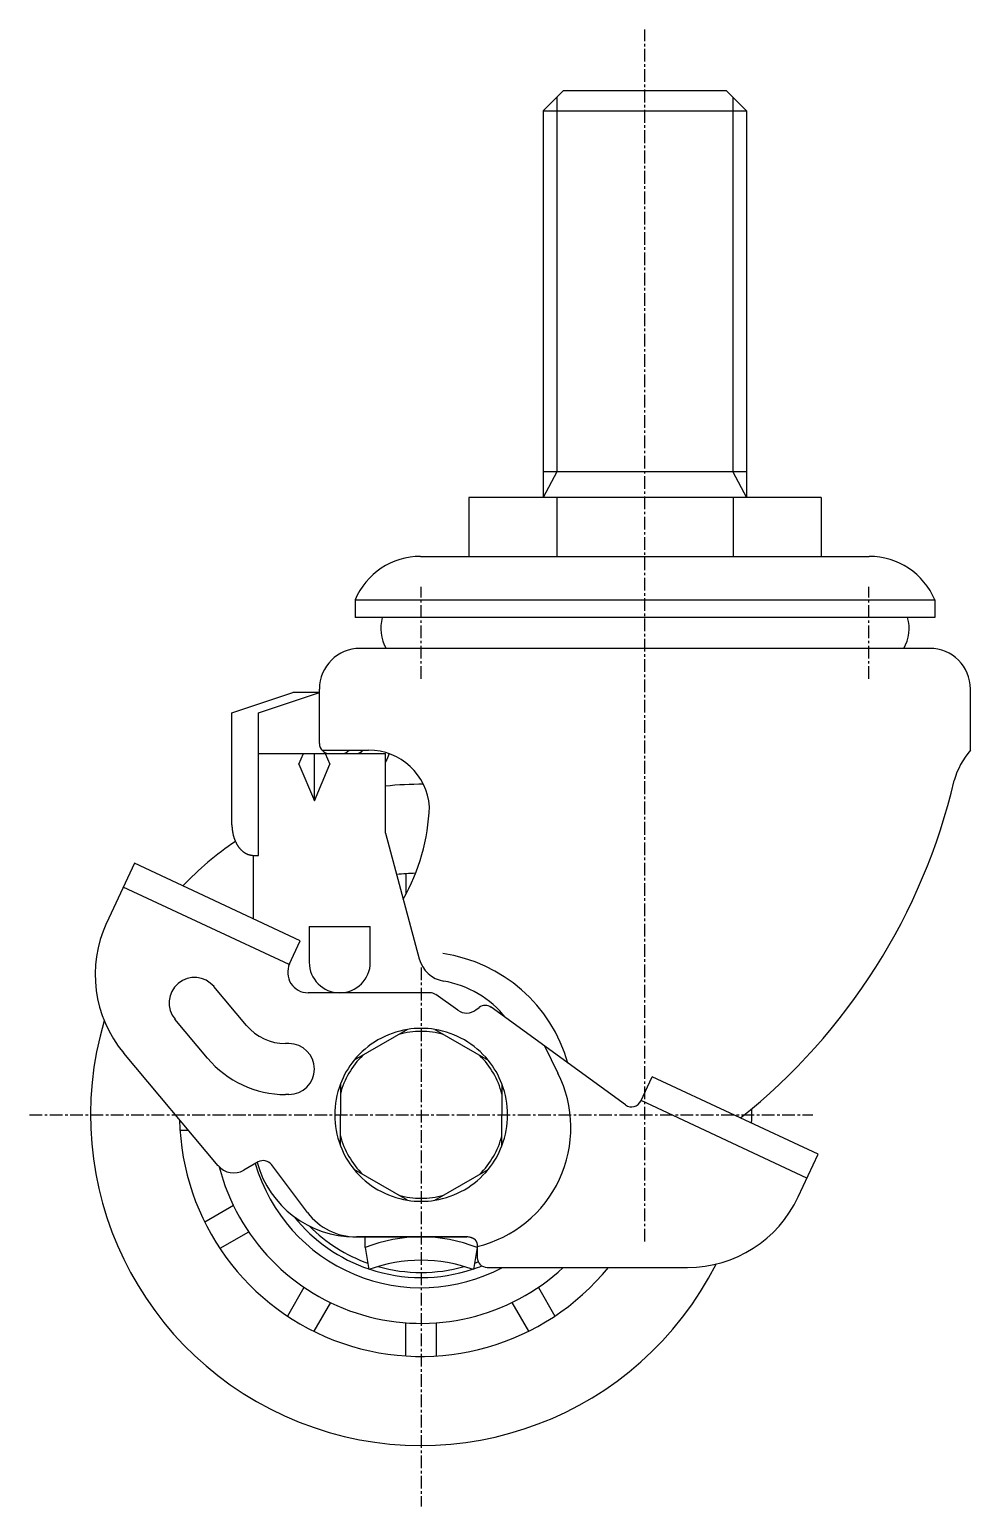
# Model space of a CAD drawing. Extents: x -3861 to -3590, y -913 to -461.
# Drawn here: x -3688.6 to -3596.1, y -737 to -591.8 of the extents above; entities that cross this region are included whole.
import ezdxf

# ---------------------------------------------------------------- set-up
doc = ezdxf.new("R2010")
doc.units = 0
doc.linetypes.add('CENTER', pattern=[2, 1.25, -0.25, 0.25, -0.25])
doc.layers.get('0').update_dxf_attribs({"linetype": 'CONTINUOUS'})
doc.layers.add('CENTER', color=1, linetype='CENTER')

msp = doc.modelspace()

# ---------------------------------------------------------------- linework, layer by layer
at = {"color": 7, "linetype": 'CONTINUOUS'}
for p, q in [((-3636.08, -597.78), (-3638.08, -599.78)), ((-3636.08, -597.78), (-3620.08, -597.78)), ((-3620.08, -597.78), (-3618.08, -599.78)), ((-3638.08, -599.78), (-3618.08, -599.78)), ((-3638.08, -599.78), (-3638.08, -637.78)), ((-3618.08, -599.78), (-3618.08, -637.78)), ((-3618.08, -635.28), (-3638.08, -635.28)), ((-3610.76, -637.78), (-3645.4, -637.78)), ((-3645.4, -637.78), (-3645.4, -643.58)), ((-3636.74, -637.78), (-3636.74, -643.58)), ((-3619.42, -637.78), (-3619.42, -643.58)), ((-3610.76, -637.78), (-3610.76, -643.58)), ((-3650.13, -643.58), (-3606.03, -643.58)), ((-3656.58, -647.86), (-3656.58, -649.58)), ((-3656.58, -647.86), (-3599.58, -647.86)), ((-3599.58, -647.86), (-3599.58, -649.58)), ((-3599.58, -649.58), (-3656.58, -649.58)), ((-3600.08, -652.62), (-3656.08, -652.62)), ((-3668.68, -658.97), (-3662.68, -656.97)), ((-3666.08, -658.97), (-3660.08, -656.97)), ((-3660.08, -656.97), (-3662.68, -656.97)), ((-3660.08, -661.97), (-3660.08, -656.62)), ((-3596.08, -662.62), (-3596.08, -656.62)), ((-3668.68, -669.97), (-3668.68, -658.97)), ((-3666.08, -672.97), (-3666.08, -658.97)), ((-3666.08, -662.97), (-3653.58, -662.97)), ((-3662.09, -664.02), (-3661.65, -662.97)), ((-3660.58, -667.62), (-3660.58, -662.97)), ((-3659.84, -662.62), (-3655.25, -662.62)), ((-3659.51, -662.97), (-3659.07, -664.02)), ((-3653.58, -670.78), (-3653.58, -662.97)), ((-3662.09, -664.02), (-3660.58, -667.62)), ((-3660.58, -667.62), (-3659.07, -664.02)), ((-3653.58, -670.78), (-3650.27, -683.15)), ((-3666.58, -672.97), (-3666.08, -672.97)), ((-3666.58, -672.97), (-3666.58, -679.2)), ((-3678.27, -673.75), (-3681.01, -679.62)), ((-3661.96, -681.36), (-3678.27, -673.75)), ((-3651.58, -674.78), (-3651.58, -676.8)), ((-3663.05, -683.71), (-3679.37, -676.11)), ((-3661.08, -679.98), (-3655.08, -679.98)), ((-3661.08, -679.98), (-3661.08, -683.48)), ((-3655.08, -683.48), (-3655.08, -679.98)), ((-3663.05, -683.71), (-3661.96, -681.36)), ((-3667.24, -689.69), (-3670.45, -685.87)), ((-3649.23, -686.48), (-3661.2, -686.48)), ((-3646.46, -688.2), (-3648.65, -686.66)), ((-3644.7, -688.16), (-3644.38, -687.92)), ((-3629.98, -697.51), (-3643.19, -687.91)), ((-3671.07, -692.91), (-3674.28, -689.09)), ((-3651.42, -690.09), (-3656.68, -693.12)), ((-3648.74, -690.09), (-3643.48, -693.12)), ((-3670.04, -703.48), (-3679.32, -692.41)), ((-3663.08, -691.48), (-3663.41, -691.48)), ((-3637.97, -691.71), (-3636.63, -694.37)), ((-3658.02, -695.45), (-3658.02, -698.48)), ((-3642.14, -695.45), (-3642.14, -698.48)), ((-3628.48, -697.13), (-3627.37, -694.73)), ((-3611.05, -702.34), (-3627.37, -694.73)), ((-3663.08, -696.48), (-3663.41, -696.48)), ((-3612.15, -704.69), (-3628.46, -697.08)), ((-3658.02, -701.51), (-3658.02, -698.48)), ((-3642.14, -701.51), (-3642.14, -698.48)), ((-3673.78, -699.98), (-3672.97, -699.98)), ((-3613.02, -706.55), (-3611.05, -702.34)), ((-3666.1, -703.11), (-3667.51, -703.92)), ((-3661.24, -708.09), (-3664.8, -703.37)), ((-3651.42, -706.87), (-3656.68, -703.84)), ((-3648.74, -706.87), (-3643.48, -703.84)), ((-3668.54, -707.4), (-3671.36, -709.03)), ((-3667.04, -710), (-3669.86, -711.63)), ((-3656.58, -710.48), (-3645.58, -710.48)), ((-3645.58, -710.48), (-3656.45, -710.48)), ((-3655.58, -711.53), (-3655.58, -710.48)), ((-3644.58, -711.15), (-3644.58, -712.41)), ((-3655.58, -711.53), (-3655.21, -713.69)), ((-3644.58, -711.53), (-3644.95, -713.69)), ((-3643.58, -713.48), (-3623.89, -713.48)), ((-3661.6, -715.44), (-3663.23, -718.26)), ((-3638.56, -715.44), (-3636.93, -718.26)), ((-3659, -716.94), (-3660.63, -719.76)), ((-3641.16, -716.94), (-3639.53, -719.76)), ((-3651.58, -722.18), (-3651.58, -718.93)), ((-3648.58, -722.18), (-3648.58, -718.93))]:
    msp.add_line(p, q, dxfattribs=at)
at = {"color": 3, "linetype": 'CONTINUOUS'}
for p, q in [((-3636.73, -598.43), (-3636.73, -635.28)), ((-3619.43, -598.43), (-3619.43, -635.28)), ((-3636.73, -635.28), (-3638.08, -637.78)), ((-3619.43, -635.28), (-3618.08, -637.78))]:
    msp.add_line(p, q, dxfattribs=at)
at = {"color": 7, "linetype": 'CONTINUOUS'}
for points in [[(-3656.52, -662.97, 0), (-3656.51, -662.97, 0), (-3656.5, -662.97, 0), (-3656.5, -662.97, 0), (-3656.49, -662.97, 0), (-3656.48, -662.97, 0), (-3656.48, -662.97, 0), (-3656.47, -662.97, 0), (-3656.47, -662.97, 0), (-3656.46, -662.97, 0), (-3656.45, -662.97, 0), (-3656.45, -662.97, 0), (-3656.44, -662.97, 0), (-3656.43, -662.96, 0), (-3656.43, -662.96, 0), (-3656.42, -662.96, 0), (-3656.41, -662.96, 0), (-3656.41, -662.96, 0), (-3656.4, -662.96, 0), (-3656.39, -662.96, 0), (-3656.39, -662.96, 0), (-3656.38, -662.96, 0), (-3656.37, -662.96, 0), (-3656.37, -662.96, 0), (-3656.36, -662.96, 0), (-3656.36, -662.95, 0), (-3656.35, -662.95, 0), (-3656.34, -662.95, 0), (-3656.34, -662.95, 0), (-3656.33, -662.95, 0), (-3656.32, -662.95, 0), (-3656.32, -662.95, 0), (-3656.31, -662.95, 0), (-3656.3, -662.94, 0), (-3656.3, -662.94, 0), (-3656.29, -662.94, 0), (-3656.29, -662.94, 0), (-3656.28, -662.94, 0), (-3656.27, -662.93, 0), (-3656.27, -662.93, 0), (-3656.26, -662.93, 0), (-3656.25, -662.93, 0), (-3656.25, -662.93, 0), (-3656.24, -662.93, 0), (-3656.24, -662.92, 0), (-3656.23, -662.92, 0), (-3656.22, -662.92, 0), (-3656.22, -662.92, 0), (-3656.21, -662.92, 0), (-3656.2, -662.91, 0), (-3656.2, -662.91, 0), (-3656.19, -662.91, 0), (-3656.19, -662.91, 0), (-3656.18, -662.9, 0), (-3656.17, -662.9, 0), (-3656.17, -662.9, 0), (-3656.16, -662.9, 0), (-3656.16, -662.89, 0), (-3656.15, -662.89, 0), (-3656.14, -662.89, 0), (-3656.14, -662.89, 0), (-3656.13, -662.88, 0), (-3656.13, -662.88, 0), (-3656.12, -662.88, 0), (-3656.11, -662.88, 0), (-3656.11, -662.87, 0), (-3656.1, -662.87, 0), (-3656.1, -662.87, 0), (-3656.09, -662.87, 0), (-3656.09, -662.86, 0), (-3656.08, -662.86, 0), (-3656.07, -662.86, 0), (-3656.07, -662.85, 0), (-3656.06, -662.85, 0), (-3656.06, -662.85, 0), (-3656.05, -662.84, 0), (-3656.04, -662.84, 0), (-3656.04, -662.84, 0), (-3656.03, -662.83, 0), (-3656.03, -662.83, 0), (-3656.02, -662.83, 0), (-3656.02, -662.82, 0), (-3656.01, -662.82, 0), (-3656.01, -662.82, 0), (-3656, -662.81, 0), (-3655.99, -662.81, 0), (-3655.99, -662.81, 0), (-3655.98, -662.8, 0), (-3655.98, -662.8, 0), (-3655.97, -662.79, 0), (-3655.97, -662.79, 0), (-3655.96, -662.79, 0), (-3655.96, -662.78, 0), (-3655.95, -662.78, 0), (-3655.95, -662.77, 0), (-3655.94, -662.77, 0), (-3655.94, -662.77, 0), (-3655.93, -662.76, 0), (-3655.93, -662.76, 0), (-3655.92, -662.75, 0), (-3655.92, -662.75, 0), (-3655.91, -662.75, 0), (-3655.91, -662.74, 0), (-3655.9, -662.74, 0), (-3655.9, -662.73, 0), (-3655.89, -662.73, 0), (-3655.89, -662.73, 0), (-3655.88, -662.72, 0), (-3655.88, -662.72, 0), (-3655.87, -662.71, 0), (-3655.87, -662.71, 0), (-3655.86, -662.7, 0), (-3655.86, -662.7, 0), (-3655.85, -662.69, 0), (-3655.85, -662.69, 0), (-3655.84, -662.68, 0), (-3655.84, -662.68, 0), (-3655.83, -662.67, 0), (-3655.83, -662.67, 0), (-3655.82, -662.66, 0), (-3655.82, -662.66, 0), (-3655.82, -662.65, 0), (-3655.81, -662.65, 0), (-3655.81, -662.64, 0), (-3655.8, -662.64, 0), (-3655.8, -662.63, 0), (-3655.79, -662.63, 0), (-3655.79, -662.62, 0), (-3655.78, -662.62, 0)], [(-3668.68, -669.97, 0), (-3668.68, -670, 0), (-3668.68, -670.04, 0), (-3668.68, -670.08, 0), (-3668.68, -670.12, 0), (-3668.68, -670.15, 0), (-3668.67, -670.19, 0), (-3668.67, -670.23, 0), (-3668.67, -670.26, 0), (-3668.67, -670.3, 0), (-3668.66, -670.34, 0), (-3668.66, -670.37, 0), (-3668.66, -670.41, 0), (-3668.65, -670.44, 0), (-3668.65, -670.48, 0), (-3668.64, -670.52, 0), (-3668.64, -670.55, 0), (-3668.63, -670.59, 0), (-3668.63, -670.62, 0), (-3668.62, -670.66, 0), (-3668.62, -670.7, 0), (-3668.61, -670.73, 0), (-3668.6, -670.77, 0), (-3668.6, -670.8, 0), (-3668.59, -670.84, 0), (-3668.58, -670.87, 0), (-3668.57, -670.91, 0), (-3668.56, -670.94, 0), (-3668.56, -670.98, 0), (-3668.55, -671.01, 0), (-3668.54, -671.05, 0), (-3668.53, -671.08, 0), (-3668.52, -671.12, 0), (-3668.51, -671.15, 0), (-3668.5, -671.18, 0), (-3668.49, -671.22, 0), (-3668.48, -671.25, 0), (-3668.47, -671.28, 0), (-3668.45, -671.32, 0), (-3668.44, -671.35, 0), (-3668.43, -671.38, 0), (-3668.42, -671.41, 0), (-3668.41, -671.45, 0), (-3668.39, -671.48, 0), (-3668.38, -671.51, 0), (-3668.37, -671.54, 0), (-3668.35, -671.57, 0), (-3668.34, -671.6, 0), (-3668.33, -671.63, 0), (-3668.31, -671.66, 0), (-3668.3, -671.7, 0), (-3668.28, -671.72, 0), (-3668.27, -671.75, 0), (-3668.25, -671.78, 0), (-3668.23, -671.81, 0), (-3668.22, -671.84, 0), (-3668.2, -671.87, 0), (-3668.19, -671.9, 0), (-3668.17, -671.93, 0), (-3668.15, -671.96, 0), (-3668.14, -671.98, 0), (-3668.12, -672.01, 0), (-3668.1, -672.04, 0), (-3668.08, -672.06, 0), (-3668.06, -672.09, 0), (-3668.05, -672.12, 0), (-3668.03, -672.14, 0), (-3668.01, -672.17, 0), (-3667.99, -672.19, 0), (-3667.97, -672.22, 0), (-3667.95, -672.24, 0), (-3667.93, -672.26, 0), (-3667.91, -672.29, 0), (-3667.89, -672.31, 0), (-3667.87, -672.33, 0), (-3667.85, -672.36, 0), (-3667.83, -672.38, 0), (-3667.81, -672.4, 0), (-3667.79, -672.42, 0), (-3667.77, -672.44, 0), (-3667.75, -672.46, 0), (-3667.72, -672.48, 0), (-3667.7, -672.5, 0), (-3667.68, -672.52, 0), (-3667.66, -672.54, 0), (-3667.64, -672.56, 0), (-3667.61, -672.58, 0), (-3667.59, -672.6, 0), (-3667.57, -672.61, 0), (-3667.55, -672.63, 0), (-3667.52, -672.65, 0), (-3667.5, -672.66, 0), (-3667.48, -672.68, 0), (-3667.45, -672.7, 0), (-3667.43, -672.71, 0), (-3667.41, -672.73, 0), (-3667.38, -672.74, 0), (-3667.36, -672.75, 0), (-3667.33, -672.77, 0), (-3667.31, -672.78, 0), (-3667.29, -672.79, 0), (-3667.26, -672.8, 0), (-3667.24, -672.82, 0), (-3667.21, -672.83, 0), (-3667.19, -672.84, 0), (-3667.16, -672.85, 0), (-3667.14, -672.86, 0), (-3667.11, -672.87, 0), (-3667.09, -672.88, 0), (-3667.06, -672.89, 0), (-3667.04, -672.89, 0), (-3667.01, -672.9, 0), (-3666.99, -672.91, 0), (-3666.96, -672.92, 0), (-3666.94, -672.92, 0), (-3666.91, -672.93, 0), (-3666.89, -672.93, 0), (-3666.86, -672.94, 0), (-3666.84, -672.95, 0), (-3666.81, -672.95, 0), (-3666.78, -672.95, 0), (-3666.76, -672.96, 0), (-3666.73, -672.96, 0), (-3666.71, -672.96, 0), (-3666.68, -672.96, 0), (-3666.66, -672.97, 0), (-3666.63, -672.97, 0), (-3666.6, -672.97, 0), (-3666.58, -672.97, 0)], [(-3644.58, -711.14, 0), (-3644.58, -711.14, 0), (-3644.58, -711.13, 0), (-3644.58, -711.13, 0), (-3644.58, -711.12, 0), (-3644.58, -711.12, 0), (-3644.58, -711.11, 0), (-3644.58, -711.1, 0), (-3644.58, -711.1, 0), (-3644.58, -711.09, 0), (-3644.58, -711.08, 0), (-3644.58, -711.08, 0), (-3644.58, -711.07, 0), (-3644.59, -711.07, 0), (-3644.59, -711.06, 0), (-3644.59, -711.05, 0), (-3644.59, -711.05, 0), (-3644.59, -711.04, 0), (-3644.59, -711.03, 0), (-3644.59, -711.03, 0), (-3644.6, -711.02, 0), (-3644.6, -711.02, 0), (-3644.6, -711.01, 0), (-3644.6, -711, 0), (-3644.6, -711, 0), (-3644.61, -710.99, 0), (-3644.61, -710.99, 0), (-3644.61, -710.98, 0), (-3644.61, -710.97, 0), (-3644.61, -710.97, 0), (-3644.62, -710.96, 0), (-3644.62, -710.96, 0), (-3644.62, -710.95, 0), (-3644.63, -710.95, 0), (-3644.63, -710.94, 0), (-3644.63, -710.93, 0), (-3644.63, -710.93, 0), (-3644.64, -710.92, 0), (-3644.64, -710.91, 0), (-3644.64, -710.91, 0), (-3644.65, -710.9, 0), (-3644.65, -710.9, 0), (-3644.66, -710.89, 0), (-3644.66, -710.89, 0), (-3644.66, -710.88, 0), (-3644.67, -710.88, 0), (-3644.67, -710.87, 0), (-3644.67, -710.86, 0), (-3644.68, -710.86, 0), (-3644.68, -710.85, 0), (-3644.69, -710.85, 0), (-3644.69, -710.84, 0), (-3644.7, -710.84, 0), (-3644.7, -710.83, 0), (-3644.71, -710.83, 0), (-3644.71, -710.82, 0), (-3644.72, -710.82, 0), (-3644.72, -710.81, 0), (-3644.73, -710.8, 0), (-3644.73, -710.8, 0), (-3644.74, -710.79, 0), (-3644.74, -710.79, 0), (-3644.75, -710.78, 0), (-3644.75, -710.78, 0), (-3644.76, -710.77, 0), (-3644.76, -710.77, 0), (-3644.77, -710.76, 0), (-3644.77, -710.76, 0), (-3644.78, -710.75, 0), (-3644.78, -710.75, 0), (-3644.79, -710.74, 0), (-3644.8, -710.74, 0), (-3644.8, -710.73, 0), (-3644.81, -710.73, 0), (-3644.81, -710.73, 0), (-3644.82, -710.72, 0), (-3644.83, -710.72, 0), (-3644.83, -710.71, 0), (-3644.84, -710.71, 0), (-3644.85, -710.7, 0), (-3644.85, -710.7, 0), (-3644.86, -710.69, 0), (-3644.87, -710.69, 0), (-3644.87, -710.68, 0), (-3644.88, -710.68, 0), (-3644.89, -710.68, 0), (-3644.89, -710.67, 0), (-3644.9, -710.67, 0), (-3644.91, -710.66, 0), (-3644.91, -710.66, 0), (-3644.92, -710.66, 0), (-3644.93, -710.65, 0), (-3644.94, -710.65, 0), (-3644.94, -710.64, 0), (-3644.95, -710.64, 0), (-3644.96, -710.64, 0), (-3644.97, -710.63, 0), (-3644.97, -710.63, 0), (-3644.98, -710.63, 0), (-3644.99, -710.62, 0), (-3645, -710.62, 0), (-3645, -710.62, 0), (-3645.01, -710.61, 0), (-3645.02, -710.61, 0), (-3645.03, -710.61, 0), (-3645.04, -710.6, 0), (-3645.04, -710.6, 0), (-3645.05, -710.6, 0), (-3645.06, -710.59, 0), (-3645.07, -710.59, 0), (-3645.08, -710.59, 0), (-3645.09, -710.58, 0), (-3645.09, -710.58, 0), (-3645.1, -710.58, 0), (-3645.11, -710.58, 0), (-3645.12, -710.57, 0), (-3645.13, -710.57, 0), (-3645.14, -710.57, 0), (-3645.14, -710.57, 0), (-3645.15, -710.56, 0), (-3645.16, -710.56, 0), (-3645.17, -710.56, 0), (-3645.18, -710.55, 0), (-3645.19, -710.55, 0), (-3645.2, -710.55, 0), (-3645.2, -710.55, 0), (-3645.21, -710.55, 0), (-3645.22, -710.54, 0), (-3645.23, -710.54, 0)], [(-3644.58, -712.41, 0), (-3644.58, -712.41, 0), (-3644.58, -712.42, 0), (-3644.58, -712.43, 0), (-3644.58, -712.43, 0), (-3644.58, -712.44, 0), (-3644.58, -712.45, 0), (-3644.58, -712.45, 0), (-3644.58, -712.46, 0), (-3644.58, -712.47, 0), (-3644.58, -712.47, 0), (-3644.58, -712.48, 0), (-3644.58, -712.49, 0), (-3644.58, -712.49, 0), (-3644.58, -712.5, 0), (-3644.57, -712.51, 0), (-3644.57, -712.51, 0), (-3644.57, -712.52, 0), (-3644.57, -712.53, 0), (-3644.57, -712.53, 0), (-3644.57, -712.54, 0), (-3644.57, -712.55, 0), (-3644.57, -712.55, 0), (-3644.57, -712.56, 0), (-3644.57, -712.57, 0), (-3644.57, -712.58, 0), (-3644.57, -712.58, 0), (-3644.57, -712.59, 0), (-3644.56, -712.6, 0), (-3644.56, -712.6, 0), (-3644.56, -712.61, 0), (-3644.56, -712.61, 0), (-3644.56, -712.62, 0), (-3644.56, -712.63, 0), (-3644.56, -712.63, 0), (-3644.56, -712.64, 0), (-3644.55, -712.65, 0), (-3644.55, -712.65, 0), (-3644.55, -712.66, 0), (-3644.55, -712.67, 0), (-3644.55, -712.67, 0), (-3644.55, -712.68, 0), (-3644.55, -712.69, 0), (-3644.54, -712.69, 0), (-3644.54, -712.7, 0), (-3644.54, -712.71, 0), (-3644.54, -712.71, 0), (-3644.54, -712.72, 0), (-3644.54, -712.73, 0), (-3644.53, -712.73, 0), (-3644.53, -712.74, 0), (-3644.53, -712.75, 0), (-3644.53, -712.75, 0), (-3644.53, -712.76, 0), (-3644.52, -712.77, 0), (-3644.52, -712.77, 0), (-3644.52, -712.78, 0), (-3644.52, -712.78, 0), (-3644.52, -712.79, 0), (-3644.51, -712.8, 0), (-3644.51, -712.8, 0), (-3644.51, -712.81, 0), (-3644.51, -712.82, 0), (-3644.51, -712.82, 0), (-3644.5, -712.83, 0), (-3644.5, -712.84, 0), (-3644.5, -712.84, 0), (-3644.5, -712.85, 0), (-3644.49, -712.85, 0), (-3644.49, -712.86, 0), (-3644.49, -712.87, 0), (-3644.49, -712.87, 0), (-3644.48, -712.88, 0), (-3644.48, -712.88, 0), (-3644.48, -712.89, 0), (-3644.48, -712.9, 0), (-3644.47, -712.9, 0), (-3644.47, -712.91, 0), (-3644.47, -712.91, 0), (-3644.46, -712.92, 0), (-3644.46, -712.93, 0), (-3644.46, -712.93, 0), (-3644.46, -712.94, 0), (-3644.45, -712.95, 0), (-3644.45, -712.95, 0), (-3644.45, -712.96, 0), (-3644.44, -712.96, 0), (-3644.44, -712.97, 0), (-3644.44, -712.97, 0), (-3644.43, -712.98, 0), (-3644.43, -712.99, 0), (-3644.43, -712.99, 0), (-3644.42, -713, 0), (-3644.42, -713, 0), (-3644.42, -713.01, 0), (-3644.41, -713.01, 0), (-3644.41, -713.02, 0), (-3644.41, -713.02, 0), (-3644.4, -713.03, 0), (-3644.4, -713.04, 0), (-3644.4, -713.04, 0), (-3644.39, -713.05, 0), (-3644.39, -713.05, 0), (-3644.39, -713.06, 0), (-3644.38, -713.06, 0), (-3644.38, -713.07, 0), (-3644.38, -713.08, 0), (-3644.37, -713.08, 0), (-3644.37, -713.09, 0), (-3644.36, -713.09, 0), (-3644.36, -713.1, 0), (-3644.36, -713.1, 0), (-3644.35, -713.11, 0), (-3644.35, -713.11, 0), (-3644.34, -713.12, 0), (-3644.34, -713.12, 0), (-3644.34, -713.13, 0), (-3644.33, -713.13, 0), (-3644.33, -713.14, 0), (-3644.32, -713.14, 0), (-3644.32, -713.15, 0), (-3644.32, -713.15, 0), (-3644.31, -713.16, 0), (-3644.31, -713.16, 0), (-3644.3, -713.17, 0), (-3644.3, -713.17, 0), (-3644.3, -713.18, 0), (-3644.29, -713.18, 0), (-3644.29, -713.19, 0)]]:
    msp.add_polyline3d(points, dxfattribs=at)
at = {"color": 7}
msp.add_polyline3d([(-3653.58, -663.82, 0), (-3653.58, -663.81, 0), (-3653.57, -663.81, 0), (-3653.57, -663.81, 0), (-3653.57, -663.8, 0), (-3653.57, -663.8, 0), (-3653.56, -663.79, 0), (-3653.56, -663.79, 0), (-3653.56, -663.78, 0), (-3653.56, -663.78, 0), (-3653.55, -663.78, 0), (-3653.55, -663.77, 0), (-3653.55, -663.77, 0), (-3653.55, -663.76, 0), (-3653.55, -663.76, 0), (-3653.54, -663.75, 0), (-3653.54, -663.75, 0), (-3653.54, -663.75, 0), (-3653.54, -663.74, 0), (-3653.53, -663.74, 0), (-3653.53, -663.73, 0), (-3653.53, -663.73, 0), (-3653.53, -663.73, 0), (-3653.52, -663.72, 0), (-3653.52, -663.72, 0), (-3653.52, -663.71, 0), (-3653.52, -663.71, 0), (-3653.51, -663.7, 0), (-3653.51, -663.7, 0), (-3653.51, -663.7, 0), (-3653.51, -663.69, 0), (-3653.51, -663.69, 0), (-3653.5, -663.68, 0), (-3653.5, -663.68, 0), (-3653.5, -663.67, 0), (-3653.5, -663.67, 0), (-3653.49, -663.67, 0), (-3653.49, -663.66, 0), (-3653.49, -663.66, 0), (-3653.49, -663.65, 0), (-3653.49, -663.65, 0), (-3653.48, -663.64, 0), (-3653.48, -663.64, 0), (-3653.48, -663.64, 0), (-3653.48, -663.63, 0), (-3653.47, -663.63, 0), (-3653.47, -663.62, 0), (-3653.47, -663.62, 0), (-3653.47, -663.61, 0), (-3653.47, -663.61, 0), (-3653.46, -663.61, 0), (-3653.46, -663.6, 0), (-3653.46, -663.6, 0), (-3653.46, -663.59, 0), (-3653.45, -663.59, 0), (-3653.45, -663.58, 0), (-3653.45, -663.58, 0), (-3653.45, -663.58, 0), (-3653.45, -663.57, 0), (-3653.44, -663.57, 0), (-3653.44, -663.56, 0), (-3653.44, -663.56, 0), (-3653.44, -663.55, 0), (-3653.44, -663.55, 0), (-3653.43, -663.54, 0), (-3653.43, -663.54, 0), (-3653.43, -663.54, 0), (-3653.43, -663.53, 0), (-3653.43, -663.53, 0), (-3653.42, -663.52, 0), (-3653.42, -663.52, 0), (-3653.42, -663.51, 0), (-3653.42, -663.51, 0), (-3653.42, -663.51, 0), (-3653.41, -663.5, 0), (-3653.41, -663.5, 0), (-3653.41, -663.49, 0), (-3653.41, -663.49, 0), (-3653.4, -663.48, 0), (-3653.4, -663.48, 0), (-3653.4, -663.48, 0), (-3653.4, -663.47, 0), (-3653.4, -663.47, 0), (-3653.4, -663.46, 0), (-3653.39, -663.46, 0), (-3653.39, -663.45, 0), (-3653.39, -663.45, 0), (-3653.39, -663.44, 0), (-3653.39, -663.44, 0), (-3653.38, -663.43, 0), (-3653.38, -663.43, 0), (-3653.38, -663.43, 0), (-3653.38, -663.42, 0), (-3653.38, -663.42, 0), (-3653.37, -663.41, 0), (-3653.37, -663.41, 0), (-3653.37, -663.4, 0), (-3653.37, -663.4, 0), (-3653.37, -663.39, 0), (-3653.36, -663.39, 0), (-3653.36, -663.39, 0), (-3653.36, -663.38, 0), (-3653.36, -663.38, 0), (-3653.36, -663.37, 0), (-3653.35, -663.37, 0), (-3653.35, -663.36, 0), (-3653.35, -663.36, 0), (-3653.35, -663.36, 0), (-3653.35, -663.35, 0), (-3653.35, -663.35, 0), (-3653.34, -663.34, 0), (-3653.34, -663.34, 0), (-3653.34, -663.33, 0), (-3653.34, -663.33, 0), (-3653.34, -663.32, 0), (-3653.33, -663.32, 0), (-3653.33, -663.32, 0), (-3653.33, -663.31, 0), (-3653.33, -663.31, 0), (-3653.33, -663.3, 0), (-3653.33, -663.3, 0), (-3653.32, -663.29, 0), (-3653.32, -663.29, 0), (-3653.32, -663.28, 0), (-3653.32, -663.28, 0), (-3653.32, -663.27, 0), (-3653.32, -663.27, 0), (-3653.31, -663.27, 0), (-3653.31, -663.26, 0), (-3653.31, -663.26, 0), (-3653.31, -663.25, 0), (-3653.31, -663.25, 0), (-3653.31, -663.24, 0), (-3653.3, -663.24, 0), (-3653.3, -663.23, 0), (-3653.3, -663.23, 0), (-3653.3, -663.22, 0), (-3653.3, -663.22, 0), (-3653.3, -663.22, 0), (-3653.29, -663.21, 0), (-3653.29, -663.21, 0), (-3653.29, -663.2, 0), (-3653.29, -663.2, 0), (-3653.29, -663.19, 0), (-3653.29, -663.19, 0), (-3653.28, -663.18, 0), (-3653.28, -663.18, 0), (-3653.28, -663.17, 0), (-3653.28, -663.17, 0), (-3653.28, -663.17, 0), (-3653.28, -663.16, 0), (-3653.27, -663.16, 0), (-3653.27, -663.15, 0), (-3653.27, -663.15, 0), (-3653.27, -663.14, 0), (-3653.27, -663.14, 0), (-3653.27, -663.13, 0), (-3653.27, -663.13, 0), (-3653.26, -663.12, 0), (-3653.26, -663.12, 0), (-3653.26, -663.12, 0), (-3653.26, -663.11, 0), (-3653.26, -663.11, 0), (-3653.26, -663.1, 0), (-3653.26, -663.1, 0), (-3653.25, -663.09, 0), (-3653.25, -663.09, 0), (-3653.25, -663.08, 0), (-3653.25, -663.08, 0), (-3653.25, -663.08, 0), (-3653.25, -663.07, 0), (-3653.24, -663.07, 0), (-3653.24, -663.06, 0), (-3653.24, -663.06, 0), (-3653.24, -663.05, 0), (-3653.24, -663.05, 0), (-3653.24, -663.04, 0), (-3653.24, -663.04, 0), (-3653.24, -663.03, 0), (-3653.23, -663.03, 0), (-3653.23, -663.02, 0), (-3653.23, -663.02, 0), (-3653.23, -663.01, 0), (-3653.23, -663.01, 0), (-3653.23, -663.01, 0), (-3653.23, -663, 0), (-3653.22, -663, 0), (-3653.22, -662.99, 0), (-3653.22, -662.99, 0), (-3653.22, -662.98, 0), (-3653.22, -662.98, 0), (-3653.22, -662.97, 0)], dxfattribs=at)
at = {"color": 7, "linetype": 'CONTINUOUS'}
for centre, radius, start, end in [((-3650.13, -650.58), 7, 90, 157.1358), ((-3606.03, -650.58), 7, 22.8642, 90), ((-3650.08, -650.65), 3.97, 164.3779, 209.7399), ((-3606.08, -650.65), 3.97, 330.2601, 15.6221), ((-3656.08, -656.62), 4, 90, 180), ((-3600.08, -656.62), 4, 0, 90), ((-3659.08, -661.97), 1, 180, 270), ((-3657.91, -661.97), 1, 270, 319.2696), ((-3655.25, -668.62), 6, 4.0353, 90), ((-3589.98, -667.79), 8, 139.7239, 164.2482), ((-3650.08, -698.48), 32.5, 89.608, 96.1823), ((-3656.08, -651.87), 60, 308.5718, 346.7549), ((-3669.25, -667.43), 20, 330.497, 357.7901), ((-3650.08, -698.48), 32.5, 124.1905, 136.1509), ((-3650.08, -698.48), 23.75, 91.3263, 95.8211), ((-3670.13, -684.69), 12, 155, 220), ((-3661.2, -684.48), 2, 155, 270), ((-3658.08, -683.48), 3, 180, 0), ((-3647.37, -682.37), 3, 195, 260.2068), ((-3650.08, -697.48), 15, 15.8083, 81.8483), ((-3672.36, -687.48), 2.5, 40, 220), ((-3649.58, -695.18), 10, 38.496, 80.2068), ((-3649.23, -687.48), 1, 55, 90), ((-3645.6, -686.97), 1.5, 235, 307), ((-3643.78, -688.72), 1, 53.9882, 127), ((-3650.08, -698.48), 32.5, 163.4815, 333.1785), ((-3663.41, -686.48), 5, 220, 270), ((-3650.08, -698.48), 8.5, 99.0861, 140.9139), ((-3650.08, -698.48), 8.2, 90, 105.5332), ((-3650.08, -698.48), 8.5, 90, 99.0861), ((-3650.08, -698.48), 8.5, 80.9139, 90), ((-3650.08, -698.48), 8.2, 74.4668, 90), ((-3650.08, -698.48), 8.5, 39.0861, 80.9139), ((-3663.08, -693.98), 2.5, 270, 90), ((-3663.41, -686.48), 10, 220, 270), ((-3650.08, -698.48), 8.2, 134.4668, 165.5332), ((-3650.08, -698.48), 8.5, 140.9139, 159.0861), ((-3650.08, -698.48), 8.2, 14.4668, 45.5332), ((-3650.08, -698.48), 8.5, 20.9139, 39.0861), ((-3650.08, -698.48), 8.5, 159.0861, 200.9139), ((-3647.36, -699.75), 12, 283.4005, 26.6423), ((-3650.08, -698.48), 8.5, 339.0861, 20.9139), ((-3629.39, -696.7), 1, 233.9882, 335), ((-3650.08, -698.48), 32.5, 358.5782, 1.0289), ((-3650.08, -698.48), 23.75, 181.1643, 320.8333), ((-3650.08, -698.48), 8.2, 194.4668, 225.5332), ((-3650.08, -698.48), 8.2, 314.4668, 345.5332), ((-3650.08, -698.48), 8.5, 200.9139, 219.0861), ((-3650.08, -698.48), 8.5, 320.9139, 339.0861), ((-3668.51, -702.19), 2, 220, 300), ((-3650.08, -698.48), 20.5, 194.4404, 312.9703), ((-3650.08, -698.48), 17, 196.391, 298.0725), ((-3656.58, -700.48), 10, 195.6287, 270), ((-3665.6, -703.98), 1, 37, 120), ((-3650.08, -698.48), 8.5, 219.0861, 260.9139), ((-3650.08, -698.48), 8.5, 279.0861, 320.9139), ((-3650.08, -698.48), 8.2, 254.4668, 270), ((-3650.08, -698.48), 8.5, 260.9139, 270), ((-3650.08, -698.48), 8.2, 270, 285.5332), ((-3650.08, -698.48), 8.5, 270, 279.0861), ((-3623.89, -701.48), 12, 270, 335), ((-3650.08, -698.48), 16, 218.7679, 251.2629), ((-3656.45, -704.48), 6, 217, 270), ((-3650.08, -698.48), 15.5, 224.8968, 250.257), ((-3650.08, -725.48), 15, 68.4898, 111.5102), ((-3645.58, -711.48), 1, 69.6584, 90), ((-3650.08, -727.78), 15, 69.9988, 110.0012), ((-3650.08, -698.48), 16, 251.5659, 288.4341), ((-3650.08, -698.48), 15.5, 254.1439, 285.8561), ((-3650.08, -698.48), 16, 288.7371, 291.8954), ((-3650.08, -698.48), 15.5, 289.743, 291.2493), ((-3643.58, -712.48), 1, 224.9834, 270)]:
    msp.add_arc(centre, radius, start, end, dxfattribs=at)
at = {"layer": 'CENTER', "color": 1, "linetype": 'CENTER'}
for p, q in [((-3628.08, -710.94), (-3628.08, -591.78)), ((-3650.08, -655.62), (-3650.08, -646.58)), ((-3606.08, -655.62), (-3606.08, -646.58)), ((-3650.08, -683.98), (-3650.08, -736.98)), ((-3688.58, -698.48), (-3611.58, -698.48))]:
    msp.add_line(p, q, dxfattribs=at)

doc.saveas('drawing.dxf')
